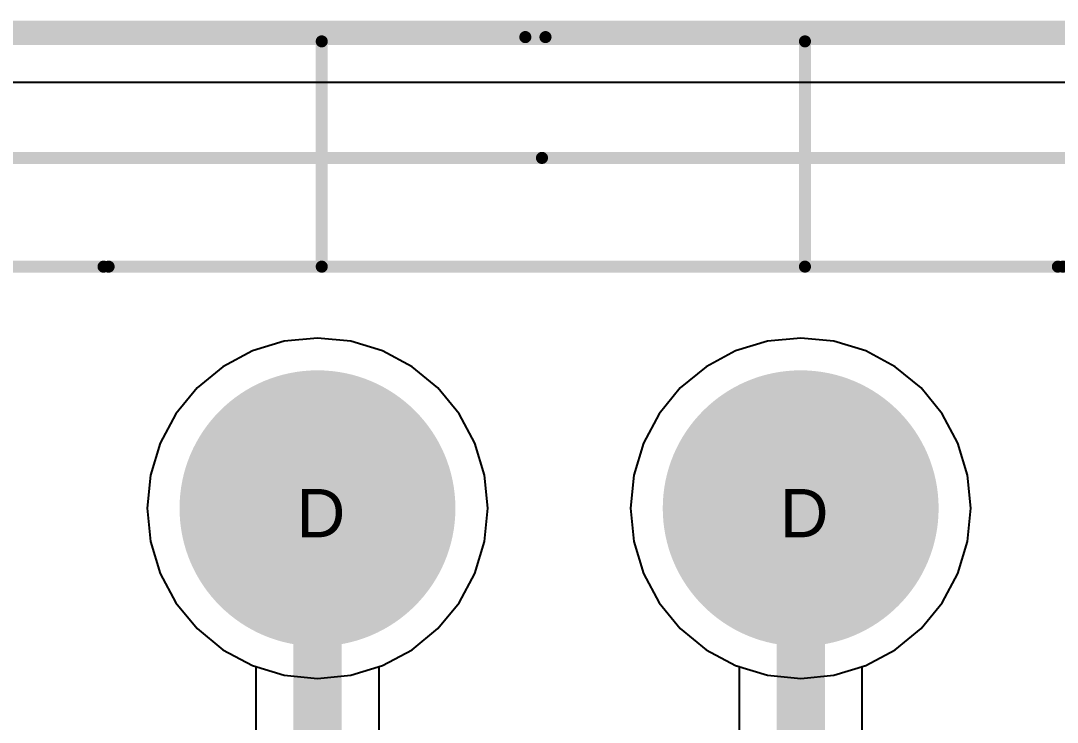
# Model space of a CAD drawing. Header units: inches. Extents: x 0 to 198, y 0 to 199.
# Drawn here: x 0.6648 to 1.0939, y 4.4391 to 4.7294 of the extents above; entities that cross this region are included whole.
import ezdxf

# ---------------------------------------------------------------- set-up
doc = ezdxf.new("R2010")
doc.units = ezdxf.units.IN
doc.header["$MEASUREMENT"] = 0
for name, color, linetype in [('Board Outline', 216, 'Continuous'), ('Bottom Layer', 5, 'Continuous'), ('Bottom Solder', 6, 'Continuous'), ('Drill Drawing', 1, 'Continuous'), ('Layer 1', 16, 'Continuous'), ('Layer 2', 76, 'Continuous'), ('Multi-Layer', 9, 'Continuous'), ('Pad Holes', 156, 'Continuous'), ('Top Layer', 1, 'Continuous'), ('Top Overlay', 2, 'Continuous'), ('Top Solder', 216, 'Continuous')]:
    doc.layers.add(name, color=color, linetype=linetype)
doc.styles.add('Arial', font='', dxfattribs={"height": 0.2})
doc.styles.get('Arial').set_extended_font_data('Arial')

# ---------------------------------------------------------------- blocks, each defined once
blk = doc.blocks.new('DB128L_5_08_4P_GN_S_220')
at = {"layer": 'Bottom Layer'}
h = blk.add_hatch(color=5, dxfattribs=at)
edge = h.paths.add_edge_path()
edge.add_arc((-0.1, 0), 0.05512, 0, 360)
h = blk.add_hatch(color=5, dxfattribs=at)
edge = h.paths.add_edge_path()
edge.add_arc((0.1, 0), 0.05512, 0, 360)
at = {"layer": 'Bottom Solder'}
h = blk.add_hatch(color=6, dxfattribs=at)
edge = h.paths.add_edge_path()
edge.add_arc((-0.1, 0), 0.05709, 0, 360)
h = blk.add_hatch(color=6, dxfattribs=at)
edge = h.paths.add_edge_path()
edge.add_arc((0.1, 0), 0.05709, 0, 360)
at = {"layer": 'Layer 1'}
h = blk.add_hatch(color=16, dxfattribs=at)
edge = h.paths.add_edge_path()
edge.add_arc((-0.1, 0), 0.05512, 0, 360)
h = blk.add_hatch(color=16, dxfattribs=at)
edge = h.paths.add_edge_path()
edge.add_arc((0.1, 0), 0.05512, 0, 360)
at = {"layer": 'Layer 2'}
h = blk.add_hatch(color=76, dxfattribs=at)
edge = h.paths.add_edge_path()
edge.add_arc((-0.1, 0), 0.05512, 0, 360)
h = blk.add_hatch(color=76, dxfattribs=at)
edge = h.paths.add_edge_path()
edge.add_arc((0.1, 0), 0.05512, 0, 360)
at = {"layer": 'Multi-Layer'}
h = blk.add_hatch(color=9, dxfattribs=at)
edge = h.paths.add_edge_path()
edge.add_arc((-0.1, 0), 0.05512, 0, 360)
h = blk.add_hatch(color=9, dxfattribs=at)
edge = h.paths.add_edge_path()
edge.add_arc((0.1, 0), 0.05512, 0, 360)
at = {"layer": 'Pad Holes'}
h = blk.add_hatch(color=7, dxfattribs=at)
edge = h.paths.add_edge_path()
edge.add_arc((-0.10148, 0), 0.02953, 90, 270)
edge.add_line((-0.10148, -0.02953), (-0.09852, -0.02953))
edge.add_arc((-0.09852, 0), 0.02953, 270, 450)
edge.add_line((-0.09852, 0.02953), (-0.10148, 0.02953))
h = blk.add_hatch(color=7, dxfattribs=at)
edge = h.paths.add_edge_path()
edge.add_arc((0.09852, 0), 0.02953, 90, 270)
edge.add_line((0.09852, -0.02953), (0.10148, -0.02953))
edge.add_arc((0.10148, 0), 0.02953, 270, 450)
edge.add_line((0.10148, 0.02953), (0.09852, 0.02953))
at = {"layer": 'Top Layer'}
h = blk.add_hatch(color=1, dxfattribs=at)
edge = h.paths.add_edge_path()
edge.add_arc((-0.1, 0), 0.05512, 0, 360)
h = blk.add_hatch(color=1, dxfattribs=at)
edge = h.paths.add_edge_path()
edge.add_arc((0.1, 0), 0.05512, 0, 360)
at = {"layer": 'Top Solder'}
h = blk.add_hatch(color=216, dxfattribs=at)
edge = h.paths.add_edge_path()
edge.add_arc((-0.1, 0), 0.05709, 0, 360)
h = blk.add_hatch(color=216, dxfattribs=at)
edge = h.paths.add_edge_path()
edge.add_arc((0.1, 0), 0.05709, 0, 360)
at = {"layer": 'Top Overlay'}
for points in [[(-0.20854, -0.1, 0.005, 0.005, 0), (-0.395, -0.1, 0.005, 0.005, 0)], [(0.18646, -0.1, 0.005, 0.005, 0), (-0.20646, -0.1, 0.005, 0.005, 0)], [(-0.10177, -0.1, 0.005, 0.005, 0), (-0.10177, -0.19323, 0.005, 0.005, 0)], [(0.09823, -0.1, 0.005, 0.005, 0), (0.09823, -0.19323, 0.005, 0.005, 0)], [(0.4, -0.1, 0.005, 0.005, 0), (0.18854, -0.1, 0.005, 0.005, 0)], [(0.00708, -0.145, 0.005, 0.005, 0), (-0.39381, -0.145, 0.005, 0.005, 0)], [(0.4, -0.145, 0.005, 0.005, 0), (0.00708, -0.145, 0.005, 0.005, 0)], [(0.01397, -0.195, 0.005, 0.005, 0), (-0.39381, -0.195, 0.005, 0.005, 0)], [(0.4, -0.195, 0.005, 0.005, 0), (0.00563, -0.195, 0.005, 0.005, 0)]]:
    blk.add_lwpolyline(points, format="xyseb", dxfattribs=at)
for points in [[(-0.20979, -0.1, 0.0025, 0.0025, 1), (-0.20729, -0.1, 0.0025, 0.0025, 1)], [(-0.20771, -0.1, 0.0025, 0.0025, 1), (-0.20521, -0.1, 0.0025, 0.0025, 1)], [(-0.10302, -0.1, 0.0025, 0.0025, 1), (-0.10052, -0.1, 0.0025, 0.0025, 1)], [(0.09698, -0.1, 0.0025, 0.0025, 1), (0.09948, -0.1, 0.0025, 0.0025, 1)], [(0.18521, -0.1, 0.0025, 0.0025, 1), (0.18771, -0.1, 0.0025, 0.0025, 1)], [(0.18729, -0.1, 0.0025, 0.0025, 1), (0.18979, -0.1, 0.0025, 0.0025, 1)], [(0.00583, -0.145, 0.0025, 0.0025, 1), (0.00833, -0.145, 0.0025, 0.0025, 1)], [(0.00583, -0.145, 0.0025, 0.0025, 1), (0.00833, -0.145, 0.0025, 0.0025, 1)], [(-0.10302, -0.19323, 0.0025, 0.0025, 1), (-0.10052, -0.19323, 0.0025, 0.0025, 1)], [(0.00438, -0.195, 0.0025, 0.0025, 1), (0.00688, -0.195, 0.0025, 0.0025, 1)], [(0.01272, -0.195, 0.0025, 0.0025, 1), (0.01522, -0.195, 0.0025, 0.0025, 1)], [(0.09698, -0.19323, 0.0025, 0.0025, 1), (0.09948, -0.19323, 0.0025, 0.0025, 1)]]:
    blk.add_lwpolyline(points, format="xyseb", close=True, dxfattribs=at)

msp = doc.modelspace()

# ---------------------------------------------------------------- linework, layer by layer
at = {"layer": 'Board Outline'}
msp.add_lwpolyline([(0, 4.72441, 0.01, 0.01, 0), (6.29921, 4.72441, 0.01, 0.01, 0)], format="xyseb", dxfattribs=at)
at = {"layer": 'Bottom Layer'}
for p, q in [((0.33592, 4.70402), (5.96031, 4.70402)), ((0.77392, 4.59675), (0.76071, 4.59274)), ((0.78767, 4.5981), (0.77392, 4.59675)), ((0.80142, 4.59675), (0.78767, 4.5981)), ((0.81463, 4.59274), (0.80142, 4.59675)), ((0.97392, 4.59675), (0.96071, 4.59274)), ((0.98767, 4.5981), (0.97392, 4.59675)), ((1.00142, 4.59675), (0.98767, 4.5981)), ((1.01463, 4.59274), (1.00142, 4.59675)), ((0.76071, 4.59274), (0.74853, 4.58623)), ((0.82681, 4.58623), (0.81463, 4.59274)), ((0.96071, 4.59274), (0.94853, 4.58623)), ((1.02681, 4.58623), (1.01463, 4.59274)), ((0.74853, 4.58623), (0.73785, 4.57746)), ((0.83749, 4.57746), (0.82681, 4.58623)), ((0.94853, 4.58623), (0.93785, 4.57746)), ((1.03749, 4.57746), (1.02681, 4.58623)), ((0.73785, 4.57746), (0.72909, 4.56679)), ((0.84625, 4.56679), (0.83749, 4.57746)), ((0.93785, 4.57746), (0.92909, 4.56679)), ((1.04625, 4.56679), (1.03749, 4.57746)), ((0.72909, 4.56679), (0.72258, 4.5546)), ((0.85276, 4.5546), (0.84625, 4.56679)), ((0.92909, 4.56679), (0.92258, 4.5546)), ((1.05276, 4.5546), (1.04625, 4.56679)), ((0.72258, 4.5546), (0.71857, 4.54139)), ((0.85677, 4.54139), (0.85276, 4.5546)), ((0.92258, 4.5546), (0.91857, 4.54139)), ((1.05677, 4.54139), (1.05276, 4.5546)), ((0.71857, 4.54139), (0.71721, 4.52764)), ((0.85813, 4.52764), (0.85677, 4.54139)), ((0.91857, 4.54139), (0.91721, 4.52764)), ((1.05813, 4.52764), (1.05677, 4.54139)), ((0.71721, 4.52764), (0.71857, 4.5139)), ((0.85677, 4.5139), (0.85813, 4.52764)), ((0.91721, 4.52764), (0.91857, 4.5139)), ((1.05677, 4.5139), (1.05813, 4.52764)), ((0.71857, 4.5139), (0.72258, 4.50068)), ((0.85276, 4.50068), (0.85677, 4.5139)), ((0.91857, 4.5139), (0.92258, 4.50068)), ((1.05276, 4.50068), (1.05677, 4.5139)), ((0.72258, 4.50068), (0.72909, 4.4885)), ((0.84625, 4.4885), (0.85276, 4.50068)), ((0.92258, 4.50068), (0.92909, 4.4885)), ((1.04625, 4.4885), (1.05276, 4.50068)), ((0.72909, 4.4885), (0.73785, 4.47782)), ((0.83749, 4.47782), (0.84625, 4.4885)), ((0.92909, 4.4885), (0.93785, 4.47782)), ((1.03749, 4.47782), (1.04625, 4.4885)), ((0.73785, 4.47782), (0.74853, 4.46906)), ((0.82681, 4.46906), (0.83749, 4.47782)), ((0.93785, 4.47782), (0.94853, 4.46906)), ((1.02681, 4.46906), (1.03749, 4.47782)), ((0.74853, 4.46906), (0.76071, 4.46255)), ((0.81463, 4.46255), (0.82681, 4.46906)), ((0.94853, 4.46906), (0.96071, 4.46255)), ((1.01463, 4.46255), (1.02681, 4.46906)), ((0.76071, 4.46255), (0.76218, 4.4621)), ((0.76218, 4.4621), (0.76218, 4.40014)), ((0.81316, 4.4621), (0.81463, 4.46255)), ((0.81316, 4.40027), (0.81316, 4.4621)), ((0.96071, 4.46255), (0.96218, 4.4621)), ((0.96218, 4.4621), (0.96218, 4.40014)), ((1.01316, 4.4621), (1.01463, 4.46255)), ((1.01316, 4.40014), (1.01316, 4.4621))]:
    msp.add_line(p, q, dxfattribs=at)
for points in [[(0.78767, 4.37021, 0.02, 0.02, 0), (0.78767, 4.52764, 0.02, 0.02, 0)], [(0.98767, 4.36741, 0.02, 0.02, 0), (0.98767, 4.52764, 0.02, 0.02, 0)]]:
    msp.add_lwpolyline(points, format="xyseb", dxfattribs=at)
for points in [[(0.78267, 4.52764, 0.01, 0.01, 1), (0.79267, 4.52764, 0.01, 0.01, 1)], [(0.98267, 4.52764, 0.01, 0.01, 1), (0.99267, 4.52764, 0.01, 0.01, 1)]]:
    msp.add_lwpolyline(points, format="xyseb", close=True, dxfattribs=at)
at = {"layer": 'Layer 1'}
for p, q in [((0.33592, 4.70402), (5.96031, 4.70402)), ((0.77392, 4.59675), (0.76071, 4.59274)), ((0.78767, 4.5981), (0.77392, 4.59675)), ((0.80142, 4.59675), (0.78767, 4.5981)), ((0.81463, 4.59274), (0.80142, 4.59675)), ((0.97392, 4.59675), (0.96071, 4.59274)), ((0.98767, 4.5981), (0.97392, 4.59675)), ((1.00142, 4.59675), (0.98767, 4.5981)), ((1.01463, 4.59274), (1.00142, 4.59675)), ((0.76071, 4.59274), (0.74853, 4.58623)), ((0.82681, 4.58623), (0.81463, 4.59274)), ((0.96071, 4.59274), (0.94853, 4.58623)), ((1.02681, 4.58623), (1.01463, 4.59274)), ((0.74853, 4.58623), (0.73785, 4.57746)), ((0.83749, 4.57746), (0.82681, 4.58623)), ((0.94853, 4.58623), (0.93785, 4.57746)), ((1.03749, 4.57746), (1.02681, 4.58623)), ((0.73785, 4.57746), (0.72909, 4.56679)), ((0.84625, 4.56679), (0.83749, 4.57746)), ((0.93785, 4.57746), (0.92909, 4.56679)), ((1.04625, 4.56679), (1.03749, 4.57746)), ((0.72909, 4.56679), (0.72258, 4.5546)), ((0.85276, 4.5546), (0.84625, 4.56679)), ((0.92909, 4.56679), (0.92258, 4.5546)), ((1.05276, 4.5546), (1.04625, 4.56679)), ((0.72258, 4.5546), (0.71857, 4.54139)), ((0.85677, 4.54139), (0.85276, 4.5546)), ((0.92258, 4.5546), (0.91857, 4.54139)), ((1.05677, 4.54139), (1.05276, 4.5546)), ((0.71857, 4.54139), (0.71721, 4.52764)), ((0.85813, 4.52764), (0.85677, 4.54139)), ((0.91857, 4.54139), (0.91721, 4.52764)), ((1.05813, 4.52764), (1.05677, 4.54139)), ((0.71721, 4.52764), (0.71857, 4.5139)), ((0.85677, 4.5139), (0.85813, 4.52764)), ((0.91721, 4.52764), (0.91857, 4.5139)), ((1.05677, 4.5139), (1.05813, 4.52764)), ((0.71857, 4.5139), (0.72258, 4.50068)), ((0.85276, 4.50068), (0.85677, 4.5139)), ((0.91857, 4.5139), (0.92258, 4.50068)), ((1.05276, 4.50068), (1.05677, 4.5139)), ((0.72258, 4.50068), (0.72909, 4.4885)), ((0.84625, 4.4885), (0.85276, 4.50068)), ((0.92258, 4.50068), (0.92909, 4.4885)), ((1.04625, 4.4885), (1.05276, 4.50068)), ((0.72909, 4.4885), (0.73785, 4.47782)), ((0.83749, 4.47782), (0.84625, 4.4885)), ((0.92909, 4.4885), (0.93785, 4.47782)), ((1.03749, 4.47782), (1.04625, 4.4885)), ((0.73785, 4.47782), (0.74853, 4.46906)), ((0.82681, 4.46906), (0.83749, 4.47782)), ((0.93785, 4.47782), (0.94853, 4.46906)), ((1.02681, 4.46906), (1.03749, 4.47782)), ((0.74853, 4.46906), (0.76071, 4.46255)), ((0.81463, 4.46255), (0.82681, 4.46906)), ((0.94853, 4.46906), (0.96071, 4.46255)), ((1.01463, 4.46255), (1.02681, 4.46906)), ((0.76071, 4.46255), (0.77392, 4.45854)), ((0.80142, 4.45854), (0.81463, 4.46255)), ((0.96071, 4.46255), (0.97392, 4.45854)), ((1.00142, 4.45854), (1.01463, 4.46255)), ((0.77392, 4.45854), (0.78767, 4.45718)), ((0.78767, 4.45718), (0.80142, 4.45854)), ((0.97392, 4.45854), (0.98767, 4.45718)), ((0.98767, 4.45718), (1.00142, 4.45854))]:
    msp.add_line(p, q, dxfattribs=at)
at = {"layer": 'Layer 2'}
for p, q in [((0.33592, 4.70402), (5.96031, 4.70402)), ((0.77392, 4.59675), (0.76071, 4.59274)), ((0.78767, 4.5981), (0.77392, 4.59675)), ((0.80142, 4.59675), (0.78767, 4.5981)), ((0.81463, 4.59274), (0.80142, 4.59675)), ((0.97392, 4.59675), (0.96071, 4.59274)), ((0.98767, 4.5981), (0.97392, 4.59675)), ((1.00142, 4.59675), (0.98767, 4.5981)), ((1.01463, 4.59274), (1.00142, 4.59675)), ((0.76071, 4.59274), (0.74853, 4.58623)), ((0.82681, 4.58623), (0.81463, 4.59274)), ((0.96071, 4.59274), (0.94853, 4.58623)), ((1.02681, 4.58623), (1.01463, 4.59274)), ((0.74853, 4.58623), (0.73785, 4.57746)), ((0.83749, 4.57746), (0.82681, 4.58623)), ((0.94853, 4.58623), (0.93785, 4.57746)), ((1.03749, 4.57746), (1.02681, 4.58623)), ((0.73785, 4.57746), (0.72909, 4.56679)), ((0.84625, 4.56679), (0.83749, 4.57746)), ((0.93785, 4.57746), (0.92909, 4.56679)), ((1.04625, 4.56679), (1.03749, 4.57746)), ((0.72909, 4.56679), (0.72258, 4.5546)), ((0.85276, 4.5546), (0.84625, 4.56679)), ((0.92909, 4.56679), (0.92258, 4.5546)), ((1.05276, 4.5546), (1.04625, 4.56679)), ((0.72258, 4.5546), (0.71857, 4.54139)), ((0.85677, 4.54139), (0.85276, 4.5546)), ((0.92258, 4.5546), (0.91857, 4.54139)), ((1.05677, 4.54139), (1.05276, 4.5546)), ((0.71857, 4.54139), (0.71721, 4.52764)), ((0.85813, 4.52764), (0.85677, 4.54139)), ((0.91857, 4.54139), (0.91721, 4.52764)), ((1.05813, 4.52764), (1.05677, 4.54139)), ((0.71721, 4.52764), (0.71857, 4.5139)), ((0.85677, 4.5139), (0.85813, 4.52764)), ((0.91721, 4.52764), (0.91857, 4.5139)), ((1.05677, 4.5139), (1.05813, 4.52764)), ((0.71857, 4.5139), (0.72258, 4.50068)), ((0.85276, 4.50068), (0.85677, 4.5139)), ((0.91857, 4.5139), (0.92258, 4.50068)), ((1.05276, 4.50068), (1.05677, 4.5139)), ((0.72258, 4.50068), (0.72909, 4.4885)), ((0.84625, 4.4885), (0.85276, 4.50068)), ((0.92258, 4.50068), (0.92909, 4.4885)), ((1.04625, 4.4885), (1.05276, 4.50068)), ((0.72909, 4.4885), (0.73785, 4.47782)), ((0.83749, 4.47782), (0.84625, 4.4885)), ((0.92909, 4.4885), (0.93785, 4.47782)), ((1.03749, 4.47782), (1.04625, 4.4885)), ((0.73785, 4.47782), (0.74853, 4.46906)), ((0.82681, 4.46906), (0.83749, 4.47782)), ((0.93785, 4.47782), (0.94853, 4.46906)), ((1.02681, 4.46906), (1.03749, 4.47782)), ((0.74853, 4.46906), (0.76071, 4.46255)), ((0.81463, 4.46255), (0.82681, 4.46906)), ((0.94853, 4.46906), (0.96071, 4.46255)), ((1.01463, 4.46255), (1.02681, 4.46906)), ((0.76071, 4.46255), (0.77392, 4.45854)), ((0.80142, 4.45854), (0.81463, 4.46255)), ((0.96071, 4.46255), (0.97392, 4.45854)), ((1.00142, 4.45854), (1.01463, 4.46255)), ((0.77392, 4.45854), (0.78767, 4.45718)), ((0.78767, 4.45718), (0.80142, 4.45854)), ((0.97392, 4.45854), (0.98767, 4.45718)), ((0.98767, 4.45718), (1.00142, 4.45854))]:
    msp.add_line(p, q, dxfattribs=at)
at = {"layer": 'Top Layer'}
for p, q in [((0.33592, 4.70402), (5.96031, 4.70402)), ((0.77392, 4.59675), (0.76071, 4.59274)), ((0.78767, 4.5981), (0.77392, 4.59675)), ((0.80142, 4.59675), (0.78767, 4.5981)), ((0.81463, 4.59274), (0.80142, 4.59675)), ((0.97392, 4.59675), (0.96071, 4.59274)), ((0.98767, 4.5981), (0.97392, 4.59675)), ((1.00142, 4.59675), (0.98767, 4.5981)), ((1.01463, 4.59274), (1.00142, 4.59675)), ((0.76071, 4.59274), (0.74853, 4.58623)), ((0.82681, 4.58623), (0.81463, 4.59274)), ((0.96071, 4.59274), (0.94853, 4.58623)), ((1.02681, 4.58623), (1.01463, 4.59274)), ((0.74853, 4.58623), (0.73785, 4.57746)), ((0.83749, 4.57746), (0.82681, 4.58623)), ((0.94853, 4.58623), (0.93785, 4.57746)), ((1.03749, 4.57746), (1.02681, 4.58623)), ((0.73785, 4.57746), (0.72909, 4.56679)), ((0.84625, 4.56679), (0.83749, 4.57746)), ((0.93785, 4.57746), (0.92909, 4.56679)), ((1.04625, 4.56679), (1.03749, 4.57746)), ((0.72909, 4.56679), (0.72258, 4.5546)), ((0.85276, 4.5546), (0.84625, 4.56679)), ((0.92909, 4.56679), (0.92258, 4.5546)), ((1.05276, 4.5546), (1.04625, 4.56679)), ((0.72258, 4.5546), (0.71857, 4.54139)), ((0.85677, 4.54139), (0.85276, 4.5546)), ((0.92258, 4.5546), (0.91857, 4.54139)), ((1.05677, 4.54139), (1.05276, 4.5546)), ((0.71857, 4.54139), (0.71721, 4.52764)), ((0.85813, 4.52764), (0.85677, 4.54139)), ((0.91857, 4.54139), (0.91721, 4.52764)), ((1.05813, 4.52764), (1.05677, 4.54139)), ((0.71721, 4.52764), (0.71857, 4.5139)), ((0.85677, 4.5139), (0.85813, 4.52764)), ((0.91721, 4.52764), (0.91857, 4.5139)), ((1.05677, 4.5139), (1.05813, 4.52764)), ((0.71857, 4.5139), (0.72258, 4.50068)), ((0.85276, 4.50068), (0.85677, 4.5139)), ((0.91857, 4.5139), (0.92258, 4.50068)), ((1.05276, 4.50068), (1.05677, 4.5139)), ((0.72258, 4.50068), (0.72909, 4.4885)), ((0.84625, 4.4885), (0.85276, 4.50068)), ((0.92258, 4.50068), (0.92909, 4.4885)), ((1.04625, 4.4885), (1.05276, 4.50068)), ((0.72909, 4.4885), (0.73785, 4.47782)), ((0.83749, 4.47782), (0.84625, 4.4885)), ((0.92909, 4.4885), (0.93785, 4.47782)), ((1.03749, 4.47782), (1.04625, 4.4885)), ((0.73785, 4.47782), (0.74853, 4.46906)), ((0.82681, 4.46906), (0.83749, 4.47782)), ((0.93785, 4.47782), (0.94853, 4.46906)), ((1.02681, 4.46906), (1.03749, 4.47782)), ((0.74853, 4.46906), (0.76071, 4.46255)), ((0.81463, 4.46255), (0.82681, 4.46906)), ((0.94853, 4.46906), (0.96071, 4.46255)), ((1.01463, 4.46255), (1.02681, 4.46906)), ((0.76071, 4.46255), (0.77392, 4.45854)), ((0.80142, 4.45854), (0.81463, 4.46255)), ((0.96071, 4.46255), (0.97392, 4.45854)), ((1.00142, 4.45854), (1.01463, 4.46255)), ((0.77392, 4.45854), (0.78767, 4.45718)), ((0.78767, 4.45718), (0.80142, 4.45854)), ((0.97392, 4.45854), (0.98767, 4.45718)), ((0.98767, 4.45718), (1.00142, 4.45854))]:
    msp.add_line(p, q, dxfattribs=at)

# ---------------------------------------------------------------- block references
at = {"rotation": 180}
msp.add_blockref('DB128L_5_08_4P_GN_S_220', (0.88767, 4.52764), dxfattribs=at)

# ---------------------------------------------------------------- texts
at = {"layer": 'Drill Drawing', "style": 'Arial'}
for p in [(0.77901, 4.51565), (0.97901, 4.51565)]:
    msp.add_text('D', height=0.02, dxfattribs=at).set_placement(p)

doc.saveas('drawing.dxf')
